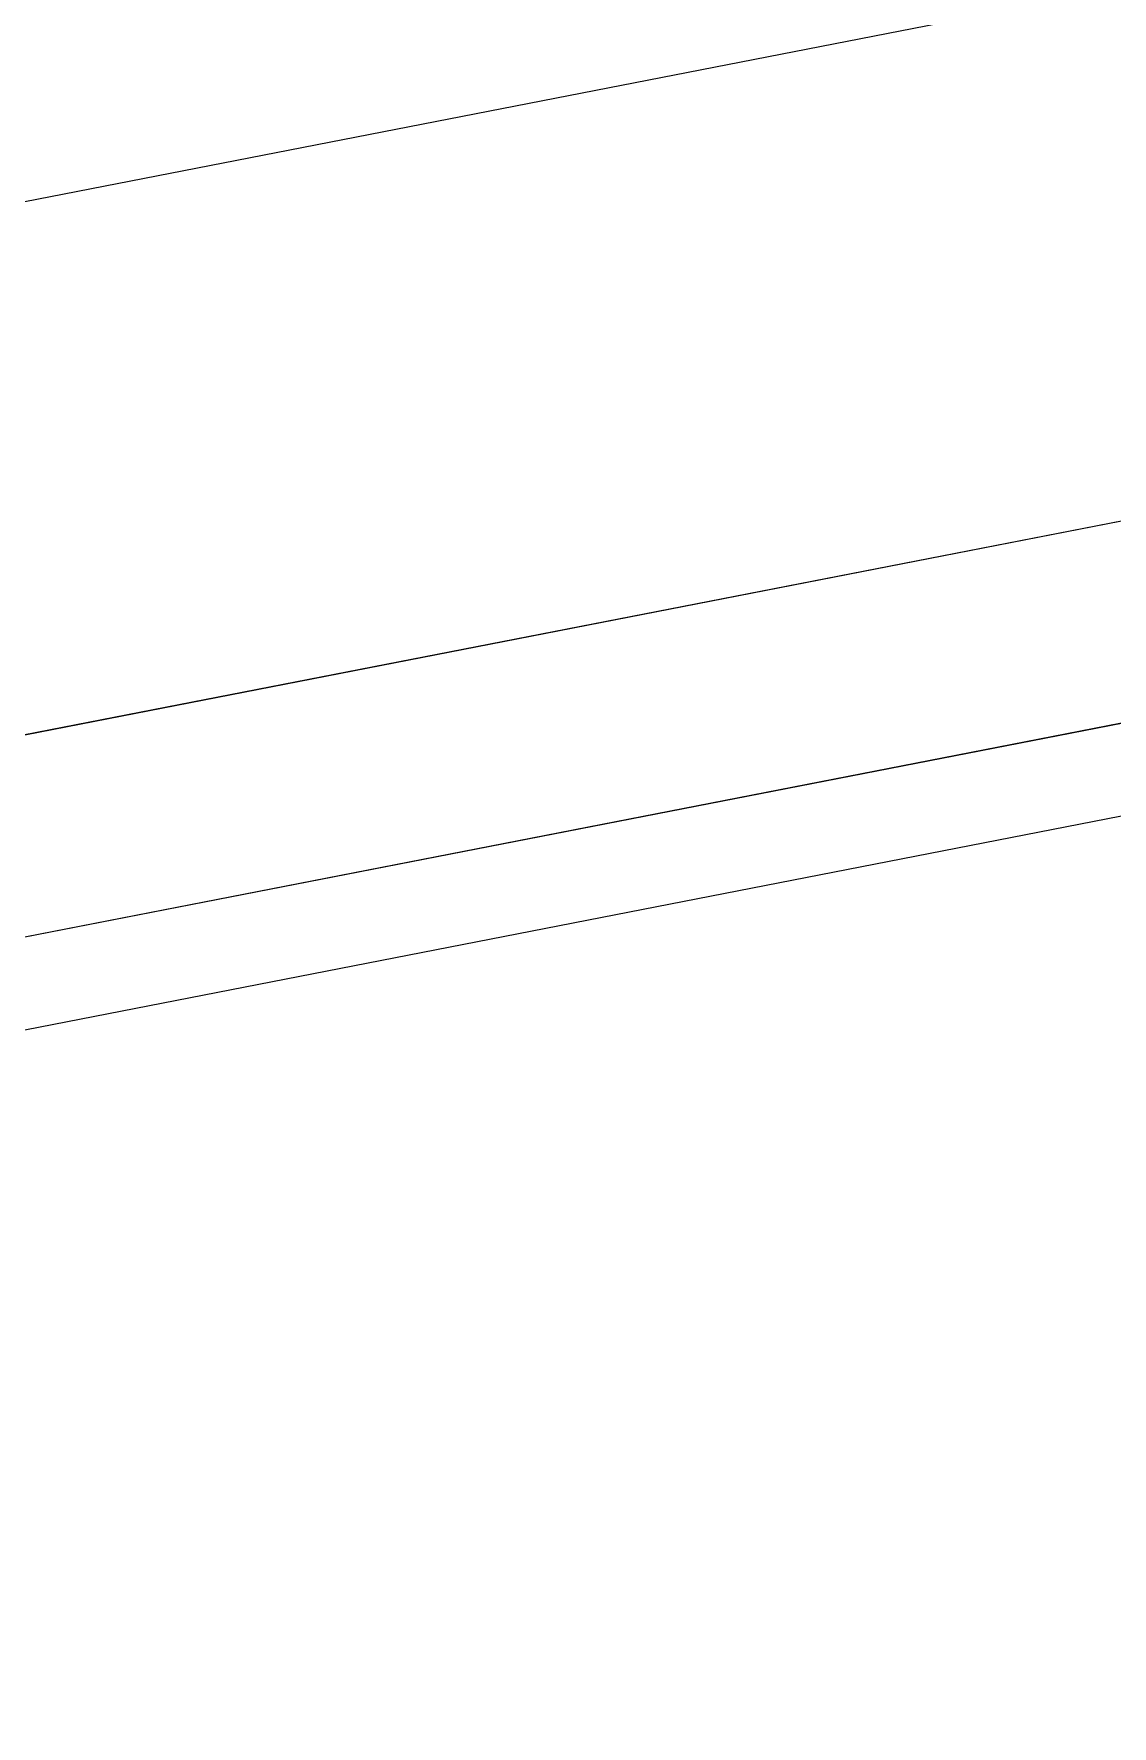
# Model space of a CAD drawing. Header units: millimetres. Extents: x -13407 to 8063098, y -2635 to 109271.
# Drawn here: x 15354.9 to 15580.1, y 50569.7 to 50923.2 of the extents above; entities that cross this region are included whole.
import ezdxf

# ---------------------------------------------------------------- set-up
doc = ezdxf.new("R2010")
doc.units = ezdxf.units.MM
doc.layers.add('АР_Размеры', color=175, linetype='Continuous', lineweight=9)
doc.layers.add('АР_Сущ Несущая стена', color=202, linetype='Continuous', lineweight=30)

# ---------------------------------------------------------------- blocks, each defined once
blk = doc.blocks.new('A$Ceb335dd1')
at = {"color": 253, "ltscale": 150}
for p, q in [((939.2791940482715, 285.504461263452), (-1091.35518126074, -147.8189515062243)), ((971.6518559101502, 180.2719902239068), (-1082.215877477447, -257.5888136038055)), ((973.1362251500192, 138.322728190508), (-1074.269792119588, -298.2761257790275)), ((972.6156227470454, 118.966058580241), (-1059.279684874183, -314.6036097233256))]:
    blk.add_line(p, q, dxfattribs=at)
blk = doc.blocks.new('A$C99cbc27b')
at = {"color": 253, "ltscale": 100, "rotation": 359}
blk.add_blockref('A$Ceb335dd1', (-1224.726875122171, -6398.015814709244), dxfattribs=at)

msp = doc.modelspace()

# ---------------------------------------------------------------- linework, layer by layer
at = {"layer": 'АР_Сущ Несущая стена', "color": 253, "lineweight": 18, "ltscale": 100}
msp.add_arc((14687.49876052706, 60278.90682983314), 9778.654617052323, 272.5925479651556, 356.6353913737195, dxfattribs=at)

# ---------------------------------------------------------------- block references
at = {"color": 253, "ltscale": 100, "rotation": 359}
msp.add_blockref('A$Ceb335dd1', (16345.21027881699, 50996.992681314), dxfattribs=at)
at = {"layer": 'АР_Размеры', "color": 253, "ltscale": 100}
msp.add_blockref('A$C99cbc27b', (17569.93839202856, 57394.99999999997), dxfattribs=at)

doc.saveas('drawing.dxf')
